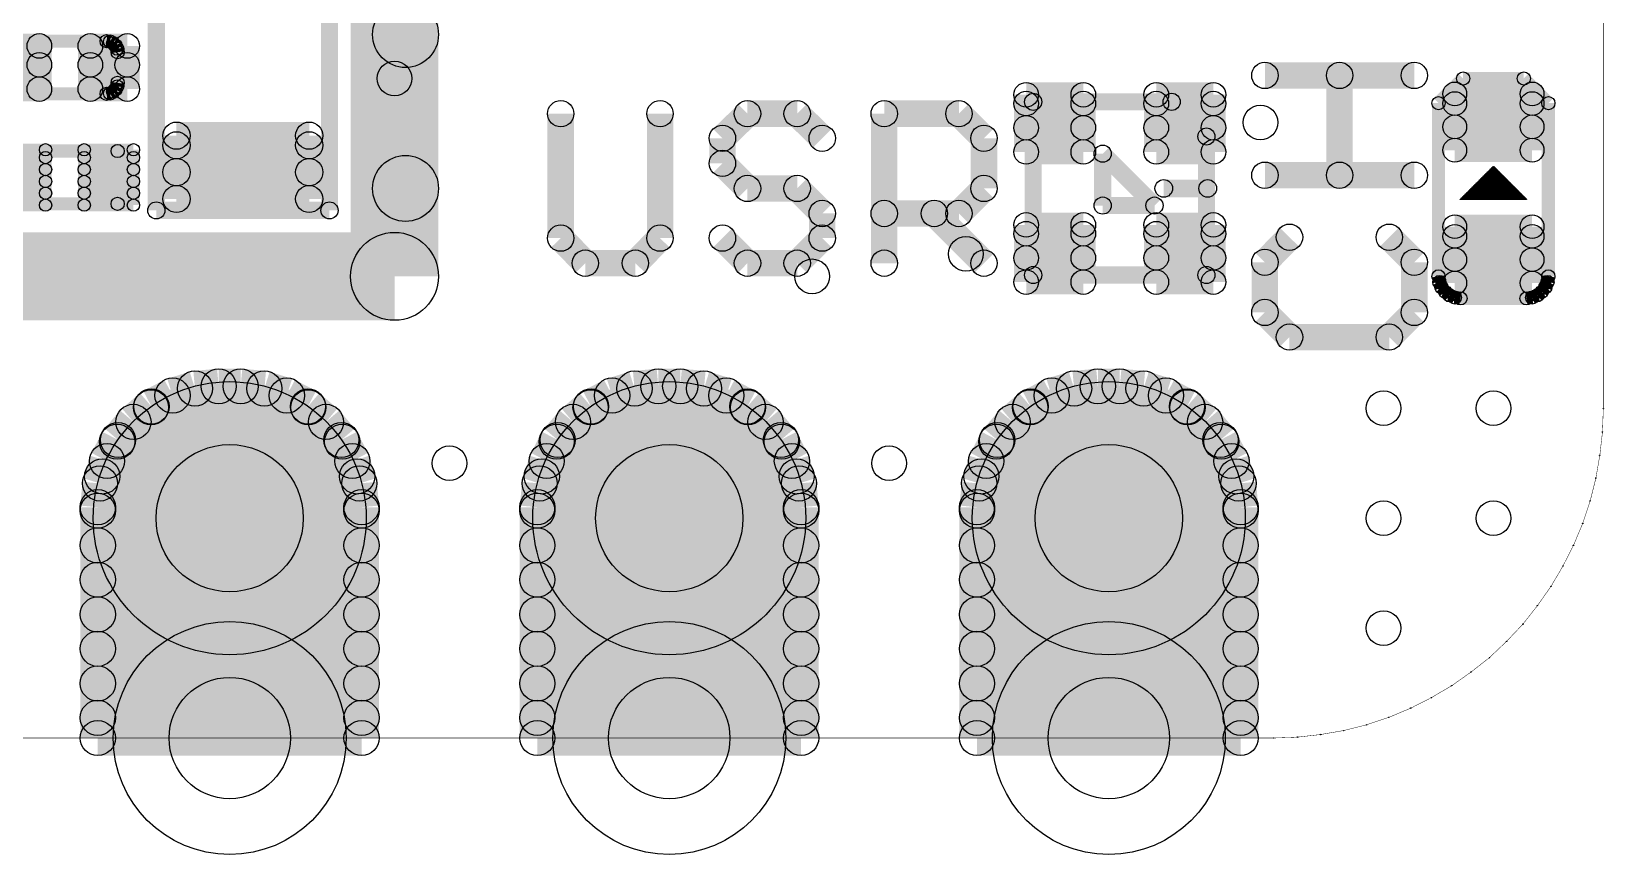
# Model space of a CAD drawing. Extents: x 0 to 126, y 0 to 22.
# Drawn here: x 17.71 to 26.8, y 0.61 to 5.36 of the extents above; entities that cross this region are included whole.
import ezdxf

# ---------------------------------------------------------------- set-up
doc = ezdxf.new("R2010")
doc.units = 0
doc.layers.get('0').update_dxf_attribs({"linetype": 'CONTINUOUS'})
for name, color, linetype in [('SEEEDSTUDIOXIAONRF52840V1_1_GTO', 10, 'CONTINUOUS'), ('SEEEDSTUDIOXIAONRF52840V1_1_GTS', 9, 'CONTINUOUS'), ('SEEEDSTUDIOXIAONRF52840V1_1_TXT', 12, 'CONTINUOUS')]:
    doc.layers.add(name, color=color, linetype=linetype)

# ---------------------------------------------------------------- blocks, each defined once
blk = doc.blocks.new('ROUND_1')
blk.add_circle((0, 0), 0.00127)
blk = doc.blocks.new('ROUND_5')
blk.add_circle((0, 0), 0.254)
blk = doc.blocks.new('ROUND_2')
blk.add_circle((0, 0), 0)
blk = doc.blocks.new('ROUND_19')
blk.add_circle((0, 0), 0.0762)
blk = doc.blocks.new('ROUND_13')
blk.add_circle((0, 0), 0.0508)
blk = doc.blocks.new('ROUND_35')
blk.add_circle((0, 0), 0.0381)
blk = doc.blocks.new('ROUND_62')
blk.add_circle((0, 0), 0.0495)
blk = doc.blocks.new('ROUND_26')
blk.add_circle((0, 0), 0.7887)
blk = doc.blocks.new('ROUND_27')
blk.add_circle((0, 0), 0.6731)
blk = doc.blocks.new('ROUND_59')
blk.add_circle((0, 0), 0.1905)
blk = doc.blocks.new('ROUND_67')
blk.add_circle((0, 0), 0.0356)
blk = doc.blocks.new('ROUND_68')
blk.add_circle((0, 0), 0.0711)
blk = doc.blocks.new('ROUND_74')
blk.add_circle((0, 0), 0.0787)
blk = doc.blocks.new('ROUND_79')
blk.add_circle((0, 0), 0.0686)
blk = doc.blocks.new('ROUND_18')
blk.add_circle((0, 0), 0.1016)
blk = doc.blocks.new('ROUND_85')
blk.add_circle((0, 0), 0.1003)
blk = doc.blocks.new('ROUND_86')
blk.add_circle((0, 0), 0.3505)
blk = doc.blocks.new('ROUND_87')
blk.add_circle((0, 0), 0.4254)

msp = doc.modelspace()

# ---------------------------------------------------------------- linework, layer by layer
at = {"layer": 'SEEEDSTUDIOXIAONRF52840V1_1_GTO'}
for points, const_width in [([(26.797, 3.1877), (26.797, 17.1577)], 0.00254), ([(19.812, 3.9497), (19.812, 16.3957)], 0.508), ([(18.43532, 5.9309), (18.43532, 4.3307)], 0.09906), ([(19.43608, 4.3307), (19.43608, 5.9309)], 0.09906), ([(17.6657, 5.3086), (18.1483, 5.3086)], 0.0762), ([(18.1483, 5.3086), (18.16862, 5.30606)], 0.0762), ([(18.16862, 5.30606), (18.1864, 5.2959)], 0.0762), ([(18.1864, 5.2959), (18.1991, 5.2832)], 0.0762), ([(18.1991, 5.2832), (18.20926, 5.26542)], 0.0762), ([(18.20926, 5.26542), (18.2118, 5.2451)], 0.0762), ([(18.2118, 5.2451), (18.2118, 5.0673)], 0.0762), ([(24.8412, 5.11048), (25.7048, 5.11048)], 0.1524), ([(25.273, 5.11048), (25.273, 4.5339)], 0.1524), ([(18.2118, 5.0673), (18.20926, 5.04698)], 0.0762), ([(25.8445, 4.95046), (25.98674, 5.0927)], 0.0762), ([(25.98674, 5.0927), (26.33726, 5.0927)], 0.0762), ([(26.33726, 5.0927), (26.4795, 4.95046)], 0.0762), ([(18.1483, 5.0038), (17.6657, 5.0038)], 0.0762), ([(18.16862, 5.00634), (18.1483, 5.0038)], 0.0762), ([(18.1864, 5.0165), (18.16862, 5.00634)], 0.0762), ([(18.1991, 5.0292), (18.1864, 5.0165)], 0.0762), ([(18.20926, 5.04698), (18.1991, 5.0292)], 0.0762), ([(23.50262, 3.95732), (23.50262, 4.95808)], 0.09906), ([(23.50262, 4.95808), (24.30272, 4.95808)], 0.09906), ([(24.30272, 4.95808), (24.50338, 4.75742)], 0.09906), ([(20.77212, 4.17068), (20.77212, 4.8895)], 0.1524), ([(21.34616, 4.8895), (21.34616, 4.17068)], 0.1524), ([(21.70684, 4.74726), (21.85162, 4.8895)], 0.1524), ([(21.85162, 4.8895), (22.13864, 4.8895)], 0.1524), ([(22.13864, 4.8895), (22.28342, 4.74726)], 0.1524), ([(22.64156, 4.8895), (23.07336, 4.8895)], 0.1524), ([(22.64156, 4.0259), (22.64156, 4.8895)], 0.1524), ([(23.07336, 4.8895), (23.21814, 4.74726)], 0.1524), ([(25.8445, 3.9497), (25.8445, 4.95046)], 0.0762), ([(26.4795, 4.95046), (26.4795, 3.9497)], 0.0762), ([(21.70684, 4.60248), (21.70684, 4.74726)], 0.1524), ([(23.21814, 4.74726), (23.21814, 4.4577)], 0.1524), ([(24.50338, 4.75742), (24.50338, 3.95732)], 0.09906), ([(17.6022, 4.6736), (18.2118, 4.6736)], 0.0762), ([(18.2118, 4.6736), (18.2118, 4.3688)], 0.0762), ([(21.85162, 4.4577), (21.70684, 4.60248)], 0.1524), ([(24.20366, 4.35864), (23.90394, 4.65836)], 0.09906), ([(23.90394, 4.65836), (23.90394, 4.35864)], 0.09906), ([(25.7048, 4.5339), (24.8412, 4.5339)], 0.1524), ([(26.11882, 4.54152), (26.20518, 4.54152)], 0.00254), ([(26.20264, 4.54406), (26.12136, 4.54406)], 0.00254), ([(26.1239, 4.5466), (26.2001, 4.5466)], 0.00254), ([(26.19756, 4.54914), (26.12644, 4.54914)], 0.00254), ([(26.12898, 4.55168), (26.19502, 4.55168)], 0.00254), ([(26.19248, 4.55422), (26.13152, 4.55422)], 0.00254), ([(26.13406, 4.55676), (26.18994, 4.55676)], 0.00254), ([(26.1874, 4.5593), (26.1366, 4.5593)], 0.00254), ([(26.13914, 4.56184), (26.18486, 4.56184)], 0.00254), ([(26.18232, 4.56438), (26.14168, 4.56438)], 0.00254), ([(26.14422, 4.56692), (26.17978, 4.56692)], 0.00254), ([(26.17724, 4.56946), (26.14676, 4.56946)], 0.00254), ([(26.1493, 4.572), (26.1747, 4.572)], 0.00254), ([(26.17216, 4.57454), (26.15184, 4.57454)], 0.00254), ([(26.15438, 4.57708), (26.16962, 4.57708)], 0.00254), ([(26.16708, 4.57962), (26.15692, 4.57962)], 0.00254), ([(26.15946, 4.58216), (26.16454, 4.58216)], 0.00254), ([(22.13864, 4.4577), (21.85162, 4.4577)], 0.1524), ([(22.28342, 4.31292), (22.13864, 4.4577)], 0.1524), ([(23.21814, 4.4577), (23.07336, 4.31292)], 0.1524), ([(24.257, 4.4577), (24.511, 4.4577)], 0.1016), ([(24.511, 4.4577), (24.257, 4.4577)], 0.1016), ([(26.02738, 4.45008), (26.29662, 4.45008)], 0.00254), ([(26.29408, 4.45262), (26.02992, 4.45262)], 0.00254), ([(26.03246, 4.45516), (26.29154, 4.45516)], 0.00254), ([(26.289, 4.4577), (26.035, 4.4577)], 0.00254), ([(26.03754, 4.46024), (26.28646, 4.46024)], 0.00254), ([(26.28392, 4.46278), (26.04008, 4.46278)], 0.00254), ([(26.04262, 4.46532), (26.28138, 4.46532)], 0.00254), ([(26.27884, 4.46786), (26.04516, 4.46786)], 0.00254), ([(26.0477, 4.4704), (26.2763, 4.4704)], 0.00254), ([(26.27376, 4.47294), (26.05024, 4.47294)], 0.00254), ([(26.05278, 4.47548), (26.27122, 4.47548)], 0.00254), ([(26.26868, 4.47802), (26.05532, 4.47802)], 0.00254), ([(26.05786, 4.48056), (26.26614, 4.48056)], 0.00254), ([(26.2636, 4.4831), (26.0604, 4.4831)], 0.00254), ([(26.06294, 4.48564), (26.26106, 4.48564)], 0.00254), ([(26.25852, 4.48818), (26.06548, 4.48818)], 0.00254), ([(26.06802, 4.49072), (26.25598, 4.49072)], 0.00254), ([(26.25344, 4.49326), (26.07056, 4.49326)], 0.00254), ([(26.0731, 4.4958), (26.2509, 4.4958)], 0.00254), ([(26.24836, 4.49834), (26.07564, 4.49834)], 0.00254), ([(26.07818, 4.50088), (26.24582, 4.50088)], 0.00254), ([(26.24328, 4.50342), (26.08072, 4.50342)], 0.00254), ([(26.08326, 4.50596), (26.24074, 4.50596)], 0.00254), ([(26.2382, 4.5085), (26.0858, 4.5085)], 0.00254), ([(26.08834, 4.51104), (26.23566, 4.51104)], 0.00254), ([(26.23312, 4.51358), (26.09088, 4.51358)], 0.00254), ([(26.09342, 4.51612), (26.23058, 4.51612)], 0.00254), ([(26.22804, 4.51866), (26.09596, 4.51866)], 0.00254), ([(26.0985, 4.5212), (26.2255, 4.5212)], 0.00254), ([(26.22296, 4.52374), (26.10104, 4.52374)], 0.00254), ([(26.10358, 4.52628), (26.22042, 4.52628)], 0.00254), ([(26.21788, 4.52882), (26.10612, 4.52882)], 0.00254), ([(26.10866, 4.53136), (26.21534, 4.53136)], 0.00254), ([(26.2128, 4.5339), (26.1112, 4.5339)], 0.00254), ([(26.11374, 4.53644), (26.21026, 4.53644)], 0.00254), ([(26.20772, 4.53898), (26.11628, 4.53898)], 0.00254), ([(18.2118, 4.3688), (17.6022, 4.3688)], 0.0762), ([(18.43532, 4.3307), (19.43608, 4.3307)], 0.09906), ([(22.28342, 4.17068), (22.28342, 4.31292)], 0.1524), ([(23.07336, 4.31292), (22.64156, 4.31292)], 0.1524), ([(22.93112, 4.31292), (23.21814, 4.0259)], 0.1524), ([(23.90394, 4.35864), (24.20366, 4.35864)], 0.09906), ([(25.9715, 4.3942), (26.3525, 4.3942)], 0.00254), ([(26.34996, 4.39674), (25.97404, 4.39674)], 0.00254), ([(25.97658, 4.39928), (26.34742, 4.39928)], 0.00254), ([(26.34488, 4.40182), (25.97912, 4.40182)], 0.00254), ([(25.98166, 4.40436), (26.34234, 4.40436)], 0.00254), ([(26.3398, 4.4069), (25.9842, 4.4069)], 0.00254), ([(25.98674, 4.40944), (26.33726, 4.40944)], 0.00254), ([(26.33472, 4.41198), (25.98928, 4.41198)], 0.00254), ([(25.99182, 4.41452), (26.33218, 4.41452)], 0.00254), ([(26.32964, 4.41706), (25.99436, 4.41706)], 0.00254), ([(25.9969, 4.4196), (26.3271, 4.4196)], 0.00254), ([(26.32456, 4.42214), (25.99944, 4.42214)], 0.00254), ([(26.00198, 4.42468), (26.32202, 4.42468)], 0.00254), ([(26.31948, 4.42722), (26.00452, 4.42722)], 0.00254), ([(26.00706, 4.42976), (26.31694, 4.42976)], 0.00254), ([(26.3144, 4.4323), (26.0096, 4.4323)], 0.00254), ([(26.01214, 4.43484), (26.31186, 4.43484)], 0.00254), ([(26.30932, 4.43738), (26.01468, 4.43738)], 0.00254), ([(26.01722, 4.43992), (26.30678, 4.43992)], 0.00254), ([(26.30424, 4.44246), (26.01976, 4.44246)], 0.00254), ([(26.0223, 4.445), (26.3017, 4.445)], 0.00254), ([(26.29916, 4.44754), (26.02484, 4.44754)], 0.00254), ([(9.271, 3.9497), (19.812, 3.9497)], 0.508), ([(20.91436, 4.0259), (20.77212, 4.17068)], 0.1524), ([(21.34616, 4.17068), (21.20392, 4.0259)], 0.1524), ([(21.70684, 4.17068), (21.85162, 4.0259)], 0.1524), ([(22.13864, 4.0259), (22.28342, 4.17068)], 0.1524), ([(24.98344, 4.17576), (24.8412, 4.03098)], 0.1524), ([(25.7048, 4.03098), (25.56002, 4.17576)], 0.1524), ([(21.20392, 4.0259), (20.91436, 4.0259)], 0.1524), ([(21.85162, 4.0259), (22.13864, 4.0259)], 0.1524), ([(24.8412, 4.03098), (24.8412, 3.74142)], 0.1524), ([(25.7048, 3.74142), (25.7048, 4.03098)], 0.1524), ([(24.50338, 3.95732), (23.50262, 3.95732)], 0.09906), ([(25.84958, 3.91668), (25.8445, 3.9497)], 0.0762), ([(25.86228, 3.8862), (25.84958, 3.91668)], 0.0762), ([(25.8826, 3.8608), (25.86228, 3.8862)], 0.0762), ([(26.46172, 3.8862), (26.4414, 3.8608)], 0.0762), ([(26.47442, 3.91668), (26.46172, 3.8862)], 0.0762), ([(26.4795, 3.9497), (26.47442, 3.91668)], 0.0762), ([(24.8412, 3.74142), (24.98344, 3.59918)], 0.1524), ([(25.56002, 3.59918), (25.7048, 3.74142)], 0.1524), ([(25.908, 3.84048), (25.8826, 3.8608)], 0.0762), ([(25.93848, 3.82778), (25.908, 3.84048)], 0.0762), ([(25.9715, 3.8227), (25.93848, 3.82778)], 0.0762), ([(26.3525, 3.8227), (25.9715, 3.8227)], 0.0762), ([(26.38552, 3.82778), (26.3525, 3.8227)], 0.0762), ([(26.416, 3.84048), (26.38552, 3.82778)], 0.0762), ([(26.4414, 3.8608), (26.416, 3.84048)], 0.0762), ([(24.98344, 3.59918), (25.56002, 3.59918)], 0.1524), ([(26.79192, 3.05054), (26.797, 3.1877)], 0.00254), ([(26.77668, 2.91592), (26.79192, 3.05054)], 0.00254), ([(26.75382, 2.78384), (26.77668, 2.91592)], 0.00254), ([(26.7208, 2.65176), (26.75382, 2.78384)], 0.00254), ([(26.67762, 2.52222), (26.7208, 2.65176)], 0.00254), ([(26.62428, 2.39522), (26.67762, 2.52222)], 0.00254), ([(26.56332, 2.27584), (26.62428, 2.39522)], 0.00254), ([(26.49474, 2.159), (26.56332, 2.27584)], 0.00254), ([(26.416, 2.04724), (26.49474, 2.159)], 0.00254), ([(26.33218, 1.94056), (26.416, 2.04724)], 0.00254), ([(26.2382, 1.8415), (26.33218, 1.94056)], 0.00254), ([(26.13914, 1.74752), (26.2382, 1.8415)], 0.00254), ([(26.03246, 1.6637), (26.13914, 1.74752)], 0.00254), ([(25.9207, 1.58496), (26.03246, 1.6637)], 0.00254), ([(25.80386, 1.51638), (25.9207, 1.58496)], 0.00254), ([(25.55748, 1.40208), (25.68448, 1.45542)], 0.00254), ([(25.68448, 1.45542), (25.80386, 1.51638)], 0.00254), ([(25.42794, 1.3589), (25.55748, 1.40208)], 0.00254), ([(7.747, 1.2827), (24.892, 1.2827)], 0.00254), ([(24.892, 1.2827), (25.02916, 1.28778)], 0.00254), ([(25.02916, 1.28778), (25.16378, 1.30302)], 0.00254), ([(25.16378, 1.30302), (25.29586, 1.32588)], 0.00254), ([(25.29586, 1.32588), (25.42794, 1.3589)], 0.00254)]:
    msp.add_lwpolyline(points, dxfattribs=dict(at, const_width=const_width))
for points in [[(25.9715, 4.3942), (26.162, 4.5847)], [(26.162, 4.5847), (26.3525, 4.3942)], [(26.162, 4.3942), (25.9715, 4.3942)], [(26.3525, 4.3942), (26.162, 4.3942)]]:
    msp.add_lwpolyline(points, dxfattribs=at)
at = {"layer": 'SEEEDSTUDIOXIAONRF52840V1_1_GTS'}
for points, const_width in [([(26.797, 3.1877), (26.797, 17.1577)], 0.00254), ([(19.8755, 4.4577), (19.8755, 5.3467)], 0.381), ([(17.54632, 5.28066), (17.75968, 5.28066)], 0.14224), ([(17.75968, 5.28066), (17.75968, 5.03174)], 0.14224), ([(18.05432, 5.28066), (18.26768, 5.28066)], 0.14224), ([(18.05432, 5.03174), (18.05432, 5.28066)], 0.14224), ([(18.26768, 5.28066), (18.26768, 5.03174)], 0.14224), ([(17.54632, 5.17144), (17.75968, 5.17144)], 0.14224), ([(18.05432, 5.17144), (18.26768, 5.17144)], 0.14224), ([(17.75968, 5.03174), (17.54632, 5.03174)], 0.14224), ([(18.26768, 5.03174), (18.05432, 5.03174)], 0.14224), ([(23.46198, 4.66852), (23.46198, 4.99872)], 0.14224), ([(23.46198, 4.99872), (23.79218, 4.99872)], 0.14224), ([(23.46198, 4.94792), (23.79218, 4.94792)], 0.14224), ([(23.79218, 4.66852), (23.79218, 4.99872)], 0.14224), ([(24.21382, 4.66852), (24.21382, 4.99872)], 0.14224), ([(24.21382, 4.99872), (24.54402, 4.99872)], 0.14224), ([(24.21382, 4.94792), (24.54402, 4.94792)], 0.14224), ([(24.54402, 4.99872), (24.54402, 4.66852)], 0.14224), ([(25.93848, 5.0038), (26.38552, 5.0038)], 0.13716), ([(25.93848, 4.67868), (25.93848, 5.0038)], 0.13716), ([(26.38552, 4.94792), (25.93848, 4.94792)], 0.13716), ([(26.38552, 5.0038), (26.38552, 4.67868)], 0.13716), ([(18.55216, 4.7625), (19.31924, 4.7625)], 0.15748), ([(18.55216, 4.39674), (18.55216, 4.7625)], 0.15748), ([(19.31924, 4.7625), (19.31924, 4.39674)], 0.15748), ([(23.79218, 4.80822), (23.46198, 4.80822)], 0.14224), ([(24.54402, 4.80822), (24.21382, 4.80822)], 0.14224), ([(25.93848, 4.8133), (26.38552, 4.8133)], 0.13716), ([(19.31924, 4.70662), (18.55216, 4.70662)], 0.15748), ([(23.79218, 4.66852), (23.46198, 4.66852)], 0.14224), ([(24.21382, 4.66852), (24.54402, 4.66852)], 0.14224), ([(26.38552, 4.67868), (25.93848, 4.67868)], 0.13716), ([(17.79524, 4.68122), (17.51076, 4.68122)], 0.07112), ([(17.79524, 4.6355), (17.51076, 4.6355)], 0.07112), ([(17.79524, 4.68122), (17.79524, 4.36118)], 0.07112), ([(18.30324, 4.68122), (18.01876, 4.68122)], 0.07112), ([(18.01876, 4.36118), (18.01876, 4.68122)], 0.07112), ([(18.30324, 4.6355), (18.01876, 4.6355)], 0.07112), ([(18.30324, 4.68122), (18.30324, 4.36118)], 0.07112), ([(17.51076, 4.56692), (17.79524, 4.56692)], 0.07112), ([(18.01876, 4.56692), (18.30324, 4.56692)], 0.07112), ([(18.55216, 4.55168), (19.31924, 4.55168)], 0.15748), ([(17.79524, 4.49834), (17.51076, 4.49834)], 0.07112), ([(17.51076, 4.42976), (17.79524, 4.42976)], 0.07112), ([(18.30324, 4.49834), (18.01876, 4.49834)], 0.07112), ([(18.01876, 4.42976), (18.30324, 4.42976)], 0.07112), ([(19.31924, 4.39674), (18.55216, 4.39674)], 0.15748), ([(17.79524, 4.36118), (17.51076, 4.36118)], 0.07112), ([(18.30324, 4.36118), (18.01876, 4.36118)], 0.07112), ([(23.79218, 4.24688), (23.46198, 4.24688)], 0.14224), ([(23.46198, 3.91668), (23.46198, 4.24688)], 0.14224), ([(23.79218, 4.24688), (23.79218, 3.91668)], 0.14224), ([(24.21382, 4.24688), (24.21382, 3.91668)], 0.14224), ([(24.21382, 4.24688), (24.54402, 4.24688)], 0.14224), ([(24.54402, 4.24688), (24.54402, 3.91668)], 0.14224), ([(25.93848, 4.23672), (26.38552, 4.23672)], 0.13716), ([(25.93848, 3.9116), (25.93848, 4.23672)], 0.13716), ([(26.38552, 4.23672), (26.38552, 3.9116)], 0.13716), ([(23.79218, 4.19608), (23.46198, 4.19608)], 0.14224), ([(24.54402, 4.19608), (24.21382, 4.19608)], 0.14224), ([(26.38552, 4.18084), (25.93848, 4.18084)], 0.13716), ([(23.46198, 4.05638), (23.79218, 4.05638)], 0.14224), ([(24.21382, 4.05638), (24.54402, 4.05638)], 0.14224), ([(25.93848, 4.04622), (26.38552, 4.04622)], 0.13716), ([(23.79218, 3.91668), (23.46198, 3.91668)], 0.14224), ([(24.54402, 3.91668), (24.21382, 3.91668)], 0.14224), ([(26.38552, 3.9116), (25.93848, 3.9116)], 0.13716), ([(18.5293, 3.26136), (18.40738, 3.19786)], 0.2032), ([(18.65884, 3.302), (18.5293, 3.26136)], 0.2032), ([(18.796, 3.3147), (18.65884, 3.302)], 0.2032), ([(18.923, 3.3147), (18.796, 3.3147)], 0.2032), ([(19.06016, 3.302), (18.923, 3.3147)], 0.2032), ([(19.1897, 3.26136), (19.06016, 3.302)], 0.2032), ([(19.31162, 3.19786), (19.1897, 3.26136)], 0.2032), ([(20.94738, 3.19786), (21.0693, 3.26136)], 0.2032), ([(21.0693, 3.26136), (21.19884, 3.302)], 0.2032), ([(21.19884, 3.302), (21.336, 3.3147)], 0.2032), ([(21.336, 3.3147), (21.463, 3.3147)], 0.2032), ([(21.463, 3.3147), (21.60016, 3.302)], 0.2032), ([(21.60016, 3.302), (21.7297, 3.26136)], 0.2032), ([(21.7297, 3.26136), (21.85162, 3.19786)], 0.2032), ([(23.48738, 3.19786), (23.6093, 3.26136)], 0.2032), ([(23.6093, 3.26136), (23.73884, 3.302)], 0.2032), ([(23.73884, 3.302), (23.876, 3.3147)], 0.2032), ([(23.876, 3.3147), (24.003, 3.3147)], 0.2032), ([(24.003, 3.3147), (24.14016, 3.302)], 0.2032), ([(24.14016, 3.302), (24.2697, 3.26136)], 0.2032), ([(24.2697, 3.26136), (24.39162, 3.19786)], 0.2032), ([(18.40738, 3.19786), (18.30324, 3.10896)], 0.2032), ([(19.31416, 3.19278), (18.40484, 3.19278)], 0.2032), ([(19.41576, 3.10896), (19.31162, 3.19786)], 0.2032), ([(20.84324, 3.10896), (20.94738, 3.19786)], 0.2032), ([(20.94484, 3.19278), (21.85416, 3.19278)], 0.2032), ([(21.85162, 3.19786), (21.95576, 3.10896)], 0.2032), ([(23.38324, 3.10896), (23.48738, 3.19786)], 0.2032), ([(24.39416, 3.19278), (23.48484, 3.19278)], 0.2032), ([(24.39162, 3.19786), (24.49576, 3.10896)], 0.2032), ([(18.30324, 3.10896), (18.21434, 3.00482)], 0.2032), ([(19.50466, 3.00482), (19.41576, 3.10896)], 0.2032), ([(20.75434, 3.00482), (20.84324, 3.10896)], 0.2032), ([(21.95576, 3.10896), (22.04466, 3.00482)], 0.2032), ([(23.29434, 3.00482), (23.38324, 3.10896)], 0.2032), ([(24.49576, 3.10896), (24.58466, 3.00482)], 0.2032), ([(26.79192, 3.05054), (26.797, 3.1877)], 0.00254), ([(18.21434, 3.00482), (18.15084, 2.8829)], 0.2032), ([(18.20926, 2.99466), (19.50974, 2.99466)], 0.2032), ([(19.56816, 2.8829), (19.50466, 3.00482)], 0.2032), ([(20.69084, 2.8829), (20.75434, 3.00482)], 0.2032), ([(22.04974, 2.99466), (20.74926, 2.99466)], 0.2032), ([(22.04466, 3.00482), (22.10816, 2.8829)], 0.2032), ([(23.23084, 2.8829), (23.29434, 3.00482)], 0.2032), ([(23.28926, 2.99466), (24.58974, 2.99466)], 0.2032), ([(24.58466, 3.00482), (24.64816, 2.8829)], 0.2032), ([(26.77668, 2.91592), (26.79192, 3.05054)], 0.00254), ([(18.15084, 2.8829), (18.1102, 2.75336)], 0.2032), ([(19.6088, 2.75336), (19.56816, 2.8829)], 0.2032), ([(20.6502, 2.75336), (20.69084, 2.8829)], 0.2032), ([(22.10816, 2.8829), (22.1488, 2.75336)], 0.2032), ([(23.1902, 2.75336), (23.23084, 2.8829)], 0.2032), ([(24.64816, 2.8829), (24.6888, 2.75336)], 0.2032), ([(26.75382, 2.78384), (26.77668, 2.91592)], 0.00254), ([(18.1102, 2.75336), (18.0975, 2.6162)], 0.2032), ([(19.5961, 2.794), (18.1229, 2.794)], 0.2032), ([(19.6215, 2.6162), (19.6088, 2.75336)], 0.2032), ([(20.6375, 2.6162), (20.6502, 2.75336)], 0.2032), ([(20.6629, 2.794), (22.1361, 2.794)], 0.2032), ([(22.1488, 2.75336), (22.1615, 2.6162)], 0.2032), ([(23.1775, 2.6162), (23.1902, 2.75336)], 0.2032), ([(24.6761, 2.794), (23.2029, 2.794)], 0.2032), ([(24.6888, 2.75336), (24.7015, 2.6162)], 0.2032), ([(26.7208, 2.65176), (26.75382, 2.78384)], 0.00254), ([(18.0975, 2.6162), (18.0975, 1.2827)], 0.2032), ([(18.0975, 2.59588), (19.6215, 2.59588)], 0.2032), ([(19.6215, 1.2827), (19.6215, 2.6162)], 0.2032), ([(20.6375, 1.2827), (20.6375, 2.6162)], 0.2032), ([(22.1615, 2.59588), (20.6375, 2.59588)], 0.2032), ([(22.1615, 2.6162), (22.1615, 1.2827)], 0.2032), ([(23.1775, 1.2827), (23.1775, 2.6162)], 0.2032), ([(23.1775, 2.59588), (24.7015, 2.59588)], 0.2032), ([(24.7015, 2.6162), (24.7015, 1.2827)], 0.2032), ([(26.67762, 2.52222), (26.7208, 2.65176)], 0.00254), ([(19.6215, 2.39522), (18.0975, 2.39522)], 0.2032), ([(20.6375, 2.39522), (22.1615, 2.39522)], 0.2032), ([(24.7015, 2.39522), (23.1775, 2.39522)], 0.2032), ([(26.62428, 2.39522), (26.67762, 2.52222)], 0.00254), ([(26.56332, 2.27584), (26.62428, 2.39522)], 0.00254), ([(18.0975, 2.1971), (19.6215, 2.1971)], 0.2032), ([(22.1615, 2.1971), (20.6375, 2.1971)], 0.2032), ([(23.1775, 2.1971), (24.7015, 2.1971)], 0.2032), ([(26.49474, 2.159), (26.56332, 2.27584)], 0.00254), ([(19.6215, 1.99644), (18.0975, 1.99644)], 0.2032), ([(20.6375, 1.99644), (22.1615, 1.99644)], 0.2032), ([(24.7015, 1.99644), (23.1775, 1.99644)], 0.2032), ([(26.416, 2.04724), (26.49474, 2.159)], 0.00254), ([(26.33218, 1.94056), (26.416, 2.04724)], 0.00254), ([(26.2382, 1.8415), (26.33218, 1.94056)], 0.00254), ([(18.0975, 1.79832), (19.6215, 1.79832)], 0.2032), ([(22.1615, 1.79832), (20.6375, 1.79832)], 0.2032), ([(23.1775, 1.79832), (24.7015, 1.79832)], 0.2032), ([(26.13914, 1.74752), (26.2382, 1.8415)], 0.00254), ([(26.03246, 1.6637), (26.13914, 1.74752)], 0.00254), ([(18.0975, 1.59766), (19.6215, 1.59766)], 0.2032), ([(20.6375, 1.59766), (22.1615, 1.59766)], 0.2032), ([(24.7015, 1.59766), (23.1775, 1.59766)], 0.2032), ([(25.9207, 1.58496), (26.03246, 1.6637)], 0.00254), ([(25.80386, 1.51638), (25.9207, 1.58496)], 0.00254), ([(19.6215, 1.39954), (18.0975, 1.39954)], 0.2032), ([(22.1615, 1.39954), (20.6375, 1.39954)], 0.2032), ([(23.1775, 1.39954), (24.7015, 1.39954)], 0.2032), ([(25.55748, 1.40208), (25.68448, 1.45542)], 0.00254), ([(25.68448, 1.45542), (25.80386, 1.51638)], 0.00254), ([(18.0975, 1.2827), (19.6215, 1.2827)], 0.2032), ([(22.1615, 1.2827), (20.6375, 1.2827)], 0.2032), ([(24.7015, 1.2827), (23.1775, 1.2827)], 0.2032), ([(25.42794, 1.3589), (25.55748, 1.40208)], 0.00254), ([(7.747, 1.2827), (24.892, 1.2827)], 0.00254), ([(24.892, 1.2827), (25.02916, 1.28778)], 0.00254), ([(25.02916, 1.28778), (25.16378, 1.30302)], 0.00254), ([(25.16378, 1.30302), (25.29586, 1.32588)], 0.00254), ([(25.29586, 1.32588), (25.42794, 1.3589)], 0.00254)]:
    msp.add_lwpolyline(points, dxfattribs=dict(at, const_width=const_width))

# ---------------------------------------------------------------- block references
at = {"layer": 'SEEEDSTUDIOXIAONRF52840V1_1_GTO'}
for name, p in [('ROUND_35', (18.1483, 5.3086)), ('ROUND_35', (18.16862, 5.30606)), ('ROUND_35', (18.1864, 5.2959)), ('ROUND_35', (18.1991, 5.2832)), ('ROUND_35', (18.20926, 5.26542)), ('ROUND_35', (18.2118, 5.2451)), ('ROUND_19', (24.8412, 5.11048)), ('ROUND_19', (25.273, 5.11048)), ('ROUND_19', (25.7048, 5.11048)), ('ROUND_35', (18.2118, 5.0673)), ('ROUND_35', (25.98674, 5.0927)), ('ROUND_35', (26.33726, 5.0927)), ('ROUND_35', (18.1483, 5.0038)), ('ROUND_35', (18.16862, 5.00634)), ('ROUND_35', (18.1864, 5.0165)), ('ROUND_35', (18.1991, 5.0292)), ('ROUND_35', (18.20926, 5.04698)), ('ROUND_62', (23.50262, 4.95808)), ('ROUND_62', (24.30272, 4.95808)), ('ROUND_19', (20.77212, 4.8895)), ('ROUND_19', (21.34616, 4.8895)), ('ROUND_19', (21.85162, 4.8895)), ('ROUND_19', (22.13864, 4.8895)), ('ROUND_19', (22.64156, 4.8895)), ('ROUND_19', (22.64156, 4.8895)), ('ROUND_19', (23.07336, 4.8895)), ('ROUND_35', (25.8445, 4.95046)), ('ROUND_35', (25.8445, 4.95046)), ('ROUND_35', (26.4795, 4.95046)), ('ROUND_19', (21.70684, 4.74726)), ('ROUND_19', (22.28342, 4.74726)), ('ROUND_19', (23.21814, 4.74726)), ('ROUND_62', (24.50338, 4.75742)), ('ROUND_35', (18.2118, 4.6736)), ('ROUND_19', (21.70684, 4.60248)), ('ROUND_62', (23.90394, 4.65836)), ('ROUND_2', (26.162, 4.5847)), ('ROUND_19', (24.8412, 4.5339)), ('ROUND_19', (25.273, 4.5339)), ('ROUND_19', (25.7048, 4.5339)), ('ROUND_1', (26.11882, 4.54152)), ('ROUND_1', (26.12136, 4.54406)), ('ROUND_1', (26.1239, 4.5466)), ('ROUND_1', (26.12644, 4.54914)), ('ROUND_1', (26.12898, 4.55168)), ('ROUND_1', (26.13152, 4.55422)), ('ROUND_1', (26.13406, 4.55676)), ('ROUND_1', (26.1366, 4.5593)), ('ROUND_1', (26.13914, 4.56184)), ('ROUND_1', (26.14168, 4.56438)), ('ROUND_1', (26.14422, 4.56692)), ('ROUND_1', (26.14676, 4.56946)), ('ROUND_1', (26.1493, 4.572)), ('ROUND_1', (26.15184, 4.57454)), ('ROUND_1', (26.15438, 4.57708)), ('ROUND_1', (26.15692, 4.57962)), ('ROUND_1', (26.15946, 4.58216)), ('ROUND_1', (26.16454, 4.58216)), ('ROUND_1', (26.16708, 4.57962)), ('ROUND_1', (26.16962, 4.57708)), ('ROUND_1', (26.17216, 4.57454)), ('ROUND_1', (26.1747, 4.572)), ('ROUND_1', (26.17724, 4.56946)), ('ROUND_1', (26.17978, 4.56692)), ('ROUND_1', (26.18232, 4.56438)), ('ROUND_1', (26.18486, 4.56184)), ('ROUND_1', (26.1874, 4.5593)), ('ROUND_1', (26.18994, 4.55676)), ('ROUND_1', (26.19248, 4.55422)), ('ROUND_1', (26.19502, 4.55168)), ('ROUND_1', (26.19756, 4.54914)), ('ROUND_1', (26.2001, 4.5466)), ('ROUND_1', (26.20264, 4.54406)), ('ROUND_1', (26.20518, 4.54152)), ('ROUND_19', (21.85162, 4.4577)), ('ROUND_19', (22.13864, 4.4577)), ('ROUND_19', (23.21814, 4.4577)), ('ROUND_13', (24.257, 4.4577)), ('ROUND_13', (24.257, 4.4577)), ('ROUND_13', (24.511, 4.4577)), ('ROUND_1', (26.02738, 4.45008)), ('ROUND_1', (26.02992, 4.45262)), ('ROUND_1', (26.03246, 4.45516)), ('ROUND_1', (26.035, 4.4577)), ('ROUND_1', (26.03754, 4.46024)), ('ROUND_1', (26.04008, 4.46278)), ('ROUND_1', (26.04262, 4.46532)), ('ROUND_1', (26.04516, 4.46786)), ('ROUND_1', (26.0477, 4.4704)), ('ROUND_1', (26.05024, 4.47294)), ('ROUND_1', (26.05278, 4.47548)), ('ROUND_1', (26.05532, 4.47802)), ('ROUND_1', (26.05786, 4.48056)), ('ROUND_1', (26.0604, 4.4831)), ('ROUND_1', (26.06294, 4.48564)), ('ROUND_1', (26.06548, 4.48818)), ('ROUND_1', (26.06802, 4.49072)), ('ROUND_1', (26.07056, 4.49326)), ('ROUND_1', (26.0731, 4.4958)), ('ROUND_1', (26.07564, 4.49834)), ('ROUND_1', (26.07818, 4.50088)), ('ROUND_1', (26.08072, 4.50342)), ('ROUND_1', (26.08326, 4.50596)), ('ROUND_1', (26.0858, 4.5085)), ('ROUND_1', (26.08834, 4.51104)), ('ROUND_1', (26.09088, 4.51358)), ('ROUND_1', (26.09342, 4.51612)), ('ROUND_1', (26.09596, 4.51866)), ('ROUND_1', (26.0985, 4.5212)), ('ROUND_1', (26.10104, 4.52374)), ('ROUND_1', (26.10358, 4.52628)), ('ROUND_1', (26.10612, 4.52882)), ('ROUND_1', (26.10866, 4.53136)), ('ROUND_1', (26.1112, 4.5339)), ('ROUND_1', (26.11374, 4.53644)), ('ROUND_1', (26.11628, 4.53898)), ('ROUND_1', (26.20772, 4.53898)), ('ROUND_1', (26.21026, 4.53644)), ('ROUND_1', (26.2128, 4.5339)), ('ROUND_1', (26.21534, 4.53136)), ('ROUND_1', (26.21788, 4.52882)), ('ROUND_1', (26.22042, 4.52628)), ('ROUND_1', (26.22296, 4.52374)), ('ROUND_1', (26.2255, 4.5212)), ('ROUND_1', (26.22804, 4.51866)), ('ROUND_1', (26.23058, 4.51612)), ('ROUND_1', (26.23312, 4.51358)), ('ROUND_1', (26.23566, 4.51104)), ('ROUND_1', (26.2382, 4.5085)), ('ROUND_1', (26.24074, 4.50596)), ('ROUND_1', (26.24328, 4.50342)), ('ROUND_1', (26.24582, 4.50088)), ('ROUND_1', (26.24836, 4.49834)), ('ROUND_1', (26.2509, 4.4958)), ('ROUND_1', (26.25344, 4.49326)), ('ROUND_1', (26.25598, 4.49072)), ('ROUND_1', (26.25852, 4.48818)), ('ROUND_1', (26.26106, 4.48564)), ('ROUND_1', (26.2636, 4.4831)), ('ROUND_1', (26.26614, 4.48056)), ('ROUND_1', (26.26868, 4.47802)), ('ROUND_1', (26.27122, 4.47548)), ('ROUND_1', (26.27376, 4.47294)), ('ROUND_1', (26.2763, 4.4704)), ('ROUND_1', (26.27884, 4.46786)), ('ROUND_1', (26.28138, 4.46532)), ('ROUND_1', (26.28392, 4.46278)), ('ROUND_1', (26.28646, 4.46024)), ('ROUND_1', (26.289, 4.4577)), ('ROUND_1', (26.29154, 4.45516)), ('ROUND_1', (26.29408, 4.45262)), ('ROUND_1', (26.29662, 4.45008)), ('ROUND_2', (25.9715, 4.3942)), ('ROUND_2', (26.3525, 4.3942)), ('ROUND_2', (26.162, 4.3942)), ('ROUND_2', (25.9715, 4.3942)), ('ROUND_35', (18.2118, 4.3688)), ('ROUND_62', (18.43532, 4.3307)), ('ROUND_62', (18.43532, 4.3307)), ('ROUND_62', (19.43608, 4.3307)), ('ROUND_19', (22.28342, 4.31292)), ('ROUND_19', (22.64156, 4.31292)), ('ROUND_19', (22.93112, 4.31292)), ('ROUND_19', (23.07336, 4.31292)), ('ROUND_62', (23.90394, 4.35864)), ('ROUND_62', (23.90394, 4.35864)), ('ROUND_62', (24.20366, 4.35864)), ('ROUND_1', (25.9715, 4.3942)), ('ROUND_1', (25.97404, 4.39674)), ('ROUND_1', (25.97658, 4.39928)), ('ROUND_1', (25.97912, 4.40182)), ('ROUND_1', (25.98166, 4.40436)), ('ROUND_1', (25.9842, 4.4069)), ('ROUND_1', (25.98674, 4.40944)), ('ROUND_1', (25.98928, 4.41198)), ('ROUND_1', (25.99182, 4.41452)), ('ROUND_1', (25.99436, 4.41706)), ('ROUND_1', (25.9969, 4.4196)), ('ROUND_1', (25.99944, 4.42214)), ('ROUND_1', (26.00198, 4.42468)), ('ROUND_1', (26.00452, 4.42722)), ('ROUND_1', (26.00706, 4.42976)), ('ROUND_1', (26.0096, 4.4323)), ('ROUND_1', (26.01214, 4.43484)), ('ROUND_1', (26.01468, 4.43738)), ('ROUND_1', (26.01722, 4.43992)), ('ROUND_1', (26.01976, 4.44246)), ('ROUND_1', (26.0223, 4.445)), ('ROUND_1', (26.02484, 4.44754)), ('ROUND_1', (26.29916, 4.44754)), ('ROUND_1', (26.3017, 4.445)), ('ROUND_1', (26.30424, 4.44246)), ('ROUND_1', (26.30678, 4.43992)), ('ROUND_1', (26.30932, 4.43738)), ('ROUND_1', (26.31186, 4.43484)), ('ROUND_1', (26.3144, 4.4323)), ('ROUND_1', (26.31694, 4.42976)), ('ROUND_1', (26.31948, 4.42722)), ('ROUND_1', (26.32202, 4.42468)), ('ROUND_1', (26.32456, 4.42214)), ('ROUND_1', (26.3271, 4.4196)), ('ROUND_1', (26.32964, 4.41706)), ('ROUND_1', (26.33218, 4.41452)), ('ROUND_1', (26.33472, 4.41198)), ('ROUND_1', (26.33726, 4.40944)), ('ROUND_1', (26.3398, 4.4069)), ('ROUND_1', (26.34234, 4.40436)), ('ROUND_1', (26.34488, 4.40182)), ('ROUND_1', (26.34742, 4.39928)), ('ROUND_1', (26.34996, 4.39674)), ('ROUND_1', (26.3525, 4.3942)), ('ROUND_5', (19.812, 3.9497)), ('ROUND_19', (20.77212, 4.17068)), ('ROUND_19', (20.77212, 4.17068)), ('ROUND_19', (21.34616, 4.17068)), ('ROUND_19', (21.70684, 4.17068)), ('ROUND_19', (22.28342, 4.17068)), ('ROUND_19', (24.98344, 4.17576)), ('ROUND_19', (25.56002, 4.17576)), ('ROUND_19', (20.91436, 4.0259)), ('ROUND_19', (21.20392, 4.0259)), ('ROUND_19', (21.85162, 4.0259)), ('ROUND_19', (22.13864, 4.0259)), ('ROUND_19', (22.64156, 4.0259)), ('ROUND_19', (23.21814, 4.0259)), ('ROUND_19', (24.8412, 4.03098)), ('ROUND_19', (25.7048, 4.03098)), ('ROUND_62', (23.50262, 3.95732)), ('ROUND_62', (23.50262, 3.95732)), ('ROUND_62', (24.50338, 3.95732)), ('ROUND_35', (25.8445, 3.9497)), ('ROUND_35', (25.84958, 3.91668)), ('ROUND_35', (25.86228, 3.8862)), ('ROUND_35', (26.46172, 3.8862)), ('ROUND_35', (26.47442, 3.91668)), ('ROUND_35', (26.4795, 3.9497)), ('ROUND_19', (24.8412, 3.74142)), ('ROUND_19', (25.7048, 3.74142)), ('ROUND_35', (25.8826, 3.8608)), ('ROUND_35', (25.908, 3.84048)), ('ROUND_35', (25.93848, 3.82778)), ('ROUND_35', (25.9715, 3.8227)), ('ROUND_35', (26.3525, 3.8227)), ('ROUND_35', (26.38552, 3.82778)), ('ROUND_35', (26.416, 3.84048)), ('ROUND_35', (26.4414, 3.8608)), ('ROUND_19', (24.98344, 3.59918)), ('ROUND_19', (25.56002, 3.59918)), ('ROUND_1', (26.797, 3.1877)), ('ROUND_1', (26.79192, 3.05054)), ('ROUND_1', (26.77668, 2.91592)), ('ROUND_1', (26.75382, 2.78384)), ('ROUND_1', (26.7208, 2.65176)), ('ROUND_1', (26.67762, 2.52222)), ('ROUND_1', (26.62428, 2.39522)), ('ROUND_1', (26.56332, 2.27584)), ('ROUND_1', (26.49474, 2.159)), ('ROUND_1', (26.416, 2.04724)), ('ROUND_1', (26.33218, 1.94056)), ('ROUND_1', (26.2382, 1.8415)), ('ROUND_1', (26.13914, 1.74752)), ('ROUND_1', (26.03246, 1.6637)), ('ROUND_1', (25.9207, 1.58496)), ('ROUND_1', (25.68448, 1.45542)), ('ROUND_1', (25.80386, 1.51638)), ('ROUND_1', (25.55748, 1.40208)), ('ROUND_1', (24.892, 1.2827)), ('ROUND_1', (25.02916, 1.28778)), ('ROUND_1', (25.16378, 1.30302)), ('ROUND_1', (25.29586, 1.32588)), ('ROUND_1', (25.42794, 1.3589))]:
    msp.add_blockref(name, p, dxfattribs=at)
at = {"layer": 'SEEEDSTUDIOXIAONRF52840V1_1_GTS'}
for name, p in [('ROUND_59', (19.8755, 5.3467)), ('ROUND_68', (17.75968, 5.28066)), ('ROUND_68', (18.05432, 5.28066)), ('ROUND_68', (18.05432, 5.28066)), ('ROUND_68', (18.26768, 5.28066)), ('ROUND_68', (17.75968, 5.17144)), ('ROUND_68', (18.05432, 5.17144)), ('ROUND_68', (18.26768, 5.17144)), ('ROUND_68', (17.75968, 5.03174)), ('ROUND_68', (18.05432, 5.03174)), ('ROUND_68', (18.26768, 5.03174)), ('ROUND_68', (23.46198, 4.99872)), ('ROUND_68', (23.46198, 4.94792)), ('ROUND_68', (23.79218, 4.99872)), ('ROUND_68', (23.79218, 4.99872)), ('ROUND_68', (23.79218, 4.94792)), ('ROUND_68', (24.21382, 4.99872)), ('ROUND_68', (24.21382, 4.94792)), ('ROUND_68', (24.54402, 4.99872)), ('ROUND_68', (24.54402, 4.94792)), ('ROUND_79', (25.93848, 5.0038)), ('ROUND_79', (25.93848, 5.0038)), ('ROUND_79', (25.93848, 4.94792)), ('ROUND_79', (26.38552, 5.0038)), ('ROUND_79', (26.38552, 4.94792)), ('ROUND_74', (18.55216, 4.7625)), ('ROUND_74', (18.55216, 4.7625)), ('ROUND_74', (19.31924, 4.7625)), ('ROUND_68', (23.46198, 4.80822)), ('ROUND_68', (23.79218, 4.80822)), ('ROUND_68', (24.21382, 4.80822)), ('ROUND_68', (24.54402, 4.80822)), ('ROUND_79', (25.93848, 4.8133)), ('ROUND_79', (26.38552, 4.8133)), ('ROUND_74', (18.55216, 4.70662)), ('ROUND_74', (19.31924, 4.70662)), ('ROUND_68', (23.46198, 4.66852)), ('ROUND_68', (23.79218, 4.66852)), ('ROUND_68', (23.79218, 4.66852)), ('ROUND_68', (24.21382, 4.66852)), ('ROUND_68', (24.21382, 4.66852)), ('ROUND_68', (24.54402, 4.66852)), ('ROUND_68', (24.54402, 4.66852)), ('ROUND_79', (25.93848, 4.67868)), ('ROUND_79', (26.38552, 4.67868)), ('ROUND_67', (17.79524, 4.68122)), ('ROUND_67', (17.79524, 4.68122)), ('ROUND_67', (17.79524, 4.6355)), ('ROUND_67', (18.01876, 4.68122)), ('ROUND_67', (18.01876, 4.68122)), ('ROUND_67', (18.01876, 4.6355)), ('ROUND_67', (18.30324, 4.68122)), ('ROUND_67', (18.30324, 4.68122)), ('ROUND_67', (18.30324, 4.6355)), ('ROUND_59', (19.8755, 4.4577)), ('ROUND_67', (17.79524, 4.56692)), ('ROUND_67', (18.01876, 4.56692)), ('ROUND_67', (18.30324, 4.56692)), ('ROUND_74', (18.55216, 4.55168)), ('ROUND_74', (19.31924, 4.55168)), ('ROUND_67', (17.79524, 4.49834)), ('ROUND_67', (17.79524, 4.42976)), ('ROUND_67', (18.01876, 4.49834)), ('ROUND_67', (18.01876, 4.42976)), ('ROUND_67', (18.30324, 4.49834)), ('ROUND_67', (18.30324, 4.42976)), ('ROUND_74', (18.55216, 4.39674)), ('ROUND_74', (19.31924, 4.39674)), ('ROUND_67', (17.79524, 4.36118)), ('ROUND_67', (18.01876, 4.36118)), ('ROUND_67', (18.30324, 4.36118)), ('ROUND_68', (23.46198, 4.24688)), ('ROUND_68', (23.46198, 4.24688)), ('ROUND_68', (23.79218, 4.24688)), ('ROUND_68', (23.79218, 4.24688)), ('ROUND_68', (24.21382, 4.24688)), ('ROUND_68', (24.21382, 4.24688)), ('ROUND_68', (24.54402, 4.24688)), ('ROUND_79', (25.93848, 4.23672)), ('ROUND_79', (25.93848, 4.23672)), ('ROUND_79', (26.38552, 4.23672)), ('ROUND_68', (23.46198, 4.19608)), ('ROUND_68', (23.79218, 4.19608)), ('ROUND_68', (24.21382, 4.19608)), ('ROUND_68', (24.54402, 4.19608)), ('ROUND_79', (25.93848, 4.18084)), ('ROUND_79', (26.38552, 4.18084)), ('ROUND_68', (23.46198, 4.05638)), ('ROUND_68', (23.79218, 4.05638)), ('ROUND_68', (24.21382, 4.05638)), ('ROUND_68', (24.54402, 4.05638)), ('ROUND_79', (25.93848, 4.04622)), ('ROUND_79', (26.38552, 4.04622)), ('ROUND_68', (23.46198, 3.91668)), ('ROUND_68', (23.79218, 3.91668)), ('ROUND_68', (24.21382, 3.91668)), ('ROUND_68', (24.21382, 3.91668)), ('ROUND_68', (24.54402, 3.91668)), ('ROUND_79', (25.93848, 3.9116)), ('ROUND_79', (26.38552, 3.9116)), ('ROUND_18', (18.5293, 3.26136)), ('ROUND_18', (18.65884, 3.302)), ('ROUND_18', (18.796, 3.3147)), ('ROUND_18', (18.923, 3.3147)), ('ROUND_18', (19.06016, 3.302)), ('ROUND_18', (19.1897, 3.26136)), ('ROUND_18', (21.0693, 3.26136)), ('ROUND_18', (21.19884, 3.302)), ('ROUND_18', (21.336, 3.3147)), ('ROUND_18', (21.463, 3.3147)), ('ROUND_18', (21.60016, 3.302)), ('ROUND_18', (21.7297, 3.26136)), ('ROUND_18', (23.6093, 3.26136)), ('ROUND_18', (23.73884, 3.302)), ('ROUND_18', (23.876, 3.3147)), ('ROUND_18', (24.003, 3.3147)), ('ROUND_18', (24.14016, 3.302)), ('ROUND_18', (24.2697, 3.26136)), ('ROUND_26', (18.8595, 2.5527)), ('ROUND_18', (18.40484, 3.19278)), ('ROUND_18', (18.40738, 3.19786)), ('ROUND_18', (19.31162, 3.19786)), ('ROUND_18', (19.31416, 3.19278)), ('ROUND_26', (21.3995, 2.5527)), ('ROUND_18', (20.94484, 3.19278)), ('ROUND_18', (20.94738, 3.19786)), ('ROUND_18', (21.85162, 3.19786)), ('ROUND_18', (21.85416, 3.19278)), ('ROUND_26', (23.9395, 2.5527)), ('ROUND_18', (23.48484, 3.19278)), ('ROUND_18', (23.48738, 3.19786)), ('ROUND_18', (24.39162, 3.19786)), ('ROUND_18', (24.39416, 3.19278)), ('ROUND_18', (18.30324, 3.10896)), ('ROUND_18', (19.41576, 3.10896)), ('ROUND_18', (20.84324, 3.10896)), ('ROUND_18', (21.95576, 3.10896)), ('ROUND_18', (23.38324, 3.10896)), ('ROUND_18', (24.49576, 3.10896)), ('ROUND_1', (26.797, 3.1877)), ('ROUND_18', (18.20926, 2.99466)), ('ROUND_18', (18.21434, 3.00482)), ('ROUND_18', (19.50466, 3.00482)), ('ROUND_18', (19.50974, 2.99466)), ('ROUND_18', (20.74926, 2.99466)), ('ROUND_18', (20.75434, 3.00482)), ('ROUND_18', (22.04466, 3.00482)), ('ROUND_18', (22.04974, 2.99466)), ('ROUND_18', (23.28926, 2.99466)), ('ROUND_18', (23.29434, 3.00482)), ('ROUND_18', (24.58466, 3.00482)), ('ROUND_18', (24.58974, 2.99466)), ('ROUND_1', (26.79192, 3.05054)), ('ROUND_18', (18.15084, 2.8829)), ('ROUND_18', (19.56816, 2.8829)), ('ROUND_18', (20.69084, 2.8829)), ('ROUND_18', (22.10816, 2.8829)), ('ROUND_18', (23.23084, 2.8829)), ('ROUND_18', (24.64816, 2.8829)), ('ROUND_1', (26.77668, 2.91592)), ('ROUND_18', (18.1102, 2.75336)), ('ROUND_18', (18.1229, 2.794)), ('ROUND_18', (19.5961, 2.794)), ('ROUND_18', (19.6088, 2.75336)), ('ROUND_18', (20.6502, 2.75336)), ('ROUND_18', (20.6502, 2.75336)), ('ROUND_18', (20.6629, 2.794)), ('ROUND_18', (22.1361, 2.794)), ('ROUND_18', (22.1488, 2.75336)), ('ROUND_18', (23.1902, 2.75336)), ('ROUND_18', (23.2029, 2.794)), ('ROUND_18', (24.6761, 2.794)), ('ROUND_18', (24.6888, 2.75336)), ('ROUND_1', (26.75382, 2.78384)), ('ROUND_18', (18.0975, 2.6162)), ('ROUND_18', (18.0975, 2.59588)), ('ROUND_18', (19.6215, 2.6162)), ('ROUND_18', (19.6215, 2.59588)), ('ROUND_18', (20.6375, 2.6162)), ('ROUND_18', (20.6375, 2.59588)), ('ROUND_18', (22.1615, 2.6162)), ('ROUND_18', (22.1615, 2.59588)), ('ROUND_18', (23.1775, 2.6162)), ('ROUND_18', (23.1775, 2.59588)), ('ROUND_18', (24.7015, 2.6162)), ('ROUND_18', (24.7015, 2.59588)), ('ROUND_1', (26.7208, 2.65176)), ('ROUND_18', (18.0975, 2.39522)), ('ROUND_18', (19.6215, 2.39522)), ('ROUND_18', (20.6375, 2.39522)), ('ROUND_18', (22.1615, 2.39522)), ('ROUND_18', (23.1775, 2.39522)), ('ROUND_18', (24.7015, 2.39522)), ('ROUND_1', (26.67762, 2.52222)), ('ROUND_1', (26.62428, 2.39522)), ('ROUND_18', (18.0975, 2.1971)), ('ROUND_18', (19.6215, 2.1971)), ('ROUND_18', (20.6375, 2.1971)), ('ROUND_18', (22.1615, 2.1971)), ('ROUND_18', (23.1775, 2.1971)), ('ROUND_18', (24.7015, 2.1971)), ('ROUND_1', (26.56332, 2.27584)), ('ROUND_18', (18.0975, 1.99644)), ('ROUND_18', (19.6215, 1.99644)), ('ROUND_18', (20.6375, 1.99644)), ('ROUND_18', (22.1615, 1.99644)), ('ROUND_18', (23.1775, 1.99644)), ('ROUND_18', (24.7015, 1.99644)), ('ROUND_1', (26.49474, 2.159)), ('ROUND_1', (26.416, 2.04724)), ('ROUND_27', (18.8595, 1.2827)), ('ROUND_27', (21.3995, 1.2827)), ('ROUND_27', (23.9395, 1.2827)), ('ROUND_1', (26.33218, 1.94056)), ('ROUND_18', (18.0975, 1.79832)), ('ROUND_18', (19.6215, 1.79832)), ('ROUND_18', (20.6375, 1.79832)), ('ROUND_18', (22.1615, 1.79832)), ('ROUND_18', (23.1775, 1.79832)), ('ROUND_18', (24.7015, 1.79832)), ('ROUND_1', (26.2382, 1.8415)), ('ROUND_1', (26.13914, 1.74752)), ('ROUND_18', (18.0975, 1.59766)), ('ROUND_18', (19.6215, 1.59766)), ('ROUND_18', (20.6375, 1.59766)), ('ROUND_18', (22.1615, 1.59766)), ('ROUND_18', (23.1775, 1.59766)), ('ROUND_18', (24.7015, 1.59766)), ('ROUND_1', (26.03246, 1.6637)), ('ROUND_1', (25.9207, 1.58496)), ('ROUND_18', (18.0975, 1.39954)), ('ROUND_18', (19.6215, 1.39954)), ('ROUND_18', (20.6375, 1.39954)), ('ROUND_18', (22.1615, 1.39954)), ('ROUND_18', (23.1775, 1.39954)), ('ROUND_18', (24.7015, 1.39954)), ('ROUND_1', (25.68448, 1.45542)), ('ROUND_1', (25.80386, 1.51638)), ('ROUND_18', (18.0975, 1.2827)), ('ROUND_18', (18.0975, 1.2827)), ('ROUND_18', (19.6215, 1.2827)), ('ROUND_18', (20.6375, 1.2827)), ('ROUND_18', (22.1615, 1.2827)), ('ROUND_18', (23.1775, 1.2827)), ('ROUND_18', (24.7015, 1.2827)), ('ROUND_18', (24.7015, 1.2827)), ('ROUND_1', (25.55748, 1.40208)), ('ROUND_1', (24.892, 1.2827)), ('ROUND_1', (25.02916, 1.28778)), ('ROUND_1', (25.16378, 1.30302)), ('ROUND_1', (25.29586, 1.32588)), ('ROUND_1', (25.42794, 1.3589))]:
    msp.add_blockref(name, p, dxfattribs=at)
at = {"layer": 'SEEEDSTUDIOXIAONRF52840V1_1_TXT'}
for name, p in [('ROUND_85', (19.812, 5.0927)), ('ROUND_85', (24.8158, 4.8387)), ('ROUND_85', (23.114, 4.07924)), ('ROUND_85', (22.225, 3.9497)), ('ROUND_85', (25.527, 3.1877)), ('ROUND_85', (26.162, 3.1877)), ('ROUND_87', (18.8595, 2.5527)), ('ROUND_85', (20.1295, 2.8702)), ('ROUND_87', (21.3995, 2.5527)), ('ROUND_85', (22.6695, 2.8702)), ('ROUND_87', (23.9395, 2.5527)), ('ROUND_85', (25.527, 2.5527)), ('ROUND_85', (26.162, 2.5527)), ('ROUND_85', (25.527, 1.9177)), ('ROUND_86', (18.8595, 1.2827)), ('ROUND_86', (21.3995, 1.2827)), ('ROUND_86', (23.9395, 1.2827))]:
    msp.add_blockref(name, p, dxfattribs=at)

doc.saveas('drawing.dxf')
